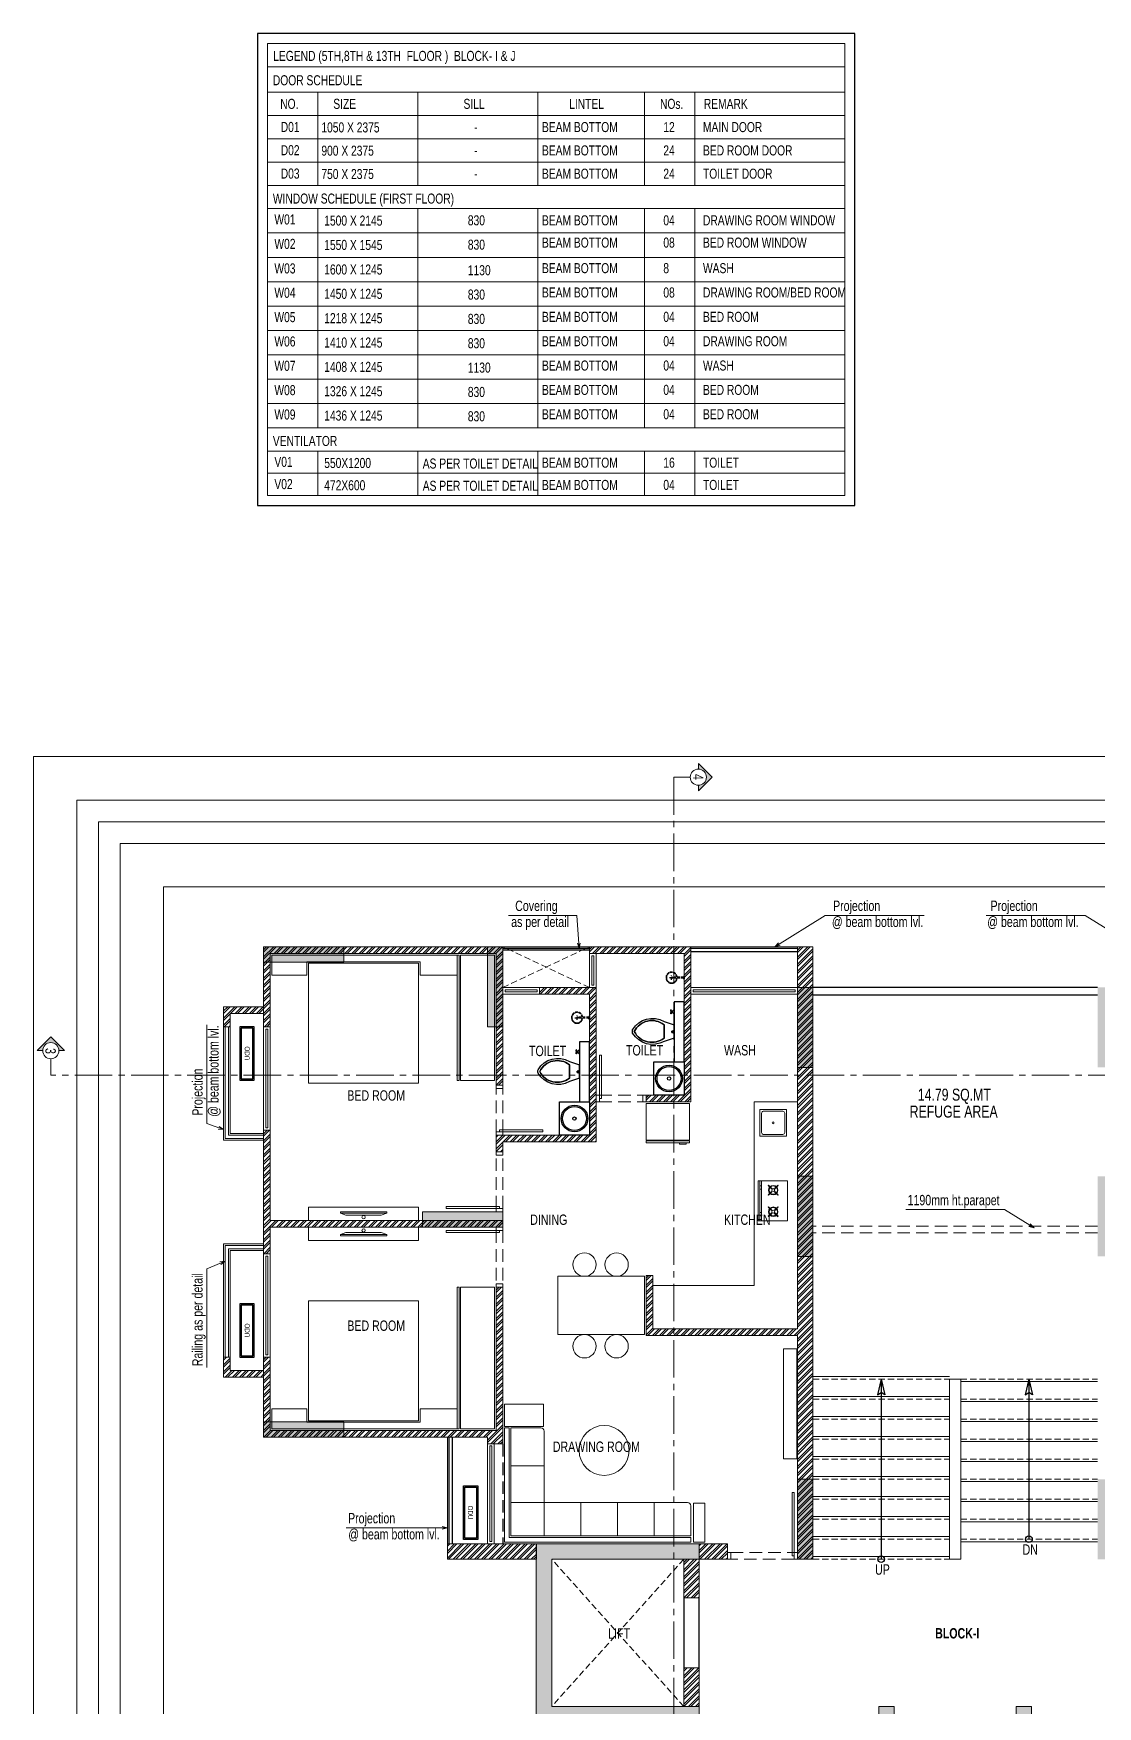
# Model space of a CAD drawing. Header units: inches. Extents: x 822859 to 1009930, y 496782 to 576896.
# Drawn here: x 896812 to 912759, y 551813 to 576896 of the extents above; entities that cross this region are included whole.
import ezdxf
from ezdxf.enums import TextEntityAlignment as Align

# ---------------------------------------------------------------- set-up
doc = ezdxf.new("R2010")
doc.units = ezdxf.units.IN
doc.header["$LTSCALE"] = 750
doc.header["$MEASUREMENT"] = 0
for name, pattern in [('CENTER', [2, 1.25, -0.25, 0.25, -0.25]), ('CENTER2', [1.125, 0.75, -0.125, 0.125, -0.125]), ('HIDDEN', [0.375, 0.25, -0.125]), ('HIDDEN2', [0.1875, 0.125, -0.0625])]:
    doc.linetypes.add(name, pattern=pattern)
for name, color, linetype, lineweight in [('a-Text1-Labels-MSA', 7, 'Continuous', 13), ('COLUMN', 5, 'Continuous', 13), ('DOOR-MSA', 8, 'Continuous', 13), ('DOTTED LINE-MSA', 8, 'HIDDEN2', 13), ('ELE-01-MSA', 8, 'Continuous', 18), ('ELE-03-MSA', 145, 'Continuous', 18), ('ELE-04-MSA', 139, 'Continuous', 15), ('FURNITURE-MSA', 251, 'Continuous', 5), ('SECTION LINE', 14, 'CENTER', 9), ('TEXT DETAIL-MSA', 8, 'Continuous', 13), ('TEXT ROOM NAME-MSA', 8, 'Continuous', 13), ('WALL HATCH-MSA', 251, 'Continuous', 9), ('WALL-MSA', 11, 'Continuous', 18), ('WINDOW-MSA', 8, 'Continuous', 13)]:
    doc.layers.add(name, color=color, linetype=linetype, lineweight=lineweight)
for name, color, linetype in [('ELE-02-MSA', 8, 'Continuous'), ('P.FIXTURE', 8, 'Continuous'), ('R.C.C HATCH-MSA', 250, 'Continuous')]:
    doc.layers.add(name, color=color, linetype=linetype)
doc.styles.add('125', font='swisscl.ttf', dxfattribs={"height": 125})
doc.styles.add('ARIAL', font='ARIALN.TTF', dxfattribs={"height": 360})
doc.styles.add('Arial Narrow', font='swisscl.ttf', dxfattribs={"height": 150})
doc.styles.add('arial unicode', font='swisscl.ttf', dxfattribs={"height": 165})
doc.styles.add('Arial-Reg', font='swisscl.ttf', dxfattribs={"height": 155})
doc.styles.add('ARL', font='swisscl.ttf')
doc.styles.add('MtXpl_Swis721_LtCn_B', font='swisscl.ttf')
doc.styles.add('MtXpl_Swis721_LtCn_B_1', font='')
doc.styles.get('MtXpl_Swis721_LtCn_B_1').set_extended_font_data('Swis721 LtCn BT', bold=True)
doc.dimstyles.new('100 K.T', dxfattribs={"dimtxt": 360, "dimasz": 80, "dimexe": 0.18, "dimexo": 0.0625, "dimgap": 1, "dimtad": 1, "dimdec": 0, "dimzin": 0, "dimdsep": 46, "dimtxsty": 'ARIAL', "dimblk": 'DOT', "dimcen": 0.09, "dimse1": 1, "dimse2": 1, "dimclrd": 50, "dimclrt": 256, "dimadec": 0, "dimazin": 0, "dimtfac": 1, "dimtdec": 0, "dimtofl": 0, "dimtmove": 1, "dimatfit": 0, "dimfxl": 1, "dimtolj": 1, "dimtzin": 0, "dimlwd": -1, "dimarcsym": 0})
pattern_1 = [(45, (73952.8, 0), (-53.0330086, 53.0330086), []), (45, (73988.155, 0), (-53.0330086, 53.0330086), [])]

# ---------------------------------------------------------------- blocks, each defined once
blk = doc.blocks.new('A$C16cd5f5f')
at = {"layer": 'WINDOW-MSA', "ltscale": 5000}
for points in [[(50, 50), (50, 850), (80, 850), (80, 50)], [(0, 0), (50, 0), (50, 100), (0, 100)], [(900, 0), (850, 0), (850, 100), (900, 100)]]:
    blk.add_lwpolyline(points, close=True, dxfattribs=at)
at = {"layer": 'WINDOW-MSA', "linetype": 'HIDDEN', "elevation": 0}
blk.add_lwpolyline([(50, 100), (850, 100)], dxfattribs=at)
at = {"layer": 'WINDOW-MSA', "linetype": 'HIDDEN'}
blk.add_lwpolyline([(50, 0), (850, 0)], dxfattribs=at)
blk = doc.blocks.new('A$Ca69f7aba')
at = {"layer": 'WINDOW-MSA', "ltscale": 5000}
for points in [[(-750, 0), (-700, 0), (-700, -100), (-750, -100)], [(0, 0), (-50, 0), (-50, -100), (0, -100)], [(-50, -50), (-50, -700), (-80, -700), (-80, -50)]]:
    blk.add_lwpolyline(points, close=True, dxfattribs=at)
at = {"layer": 'WINDOW-MSA', "linetype": 'HIDDEN'}
blk.add_lwpolyline([(-50, 0), (-700, 0)], dxfattribs=at)
at = {"layer": 'WINDOW-MSA', "linetype": 'HIDDEN', "elevation": 0}
blk.add_lwpolyline([(-50, -100), (-700, -100)], dxfattribs=at)
blk = doc.blocks.new('A$C0454f6c0')
at = {"layer": 'WINDOW-MSA', "ltscale": 5000}
for points in [[(0, 1050), (0, 1000), (-100, 1000), (-100, 1050)], [(0, 0), (0, 50), (-100, 50), (-100, 0)]]:
    blk.add_lwpolyline(points, close=True, dxfattribs=at)
at = {"layer": 'WINDOW-MSA', "linetype": 'HIDDEN'}
for points in [[(-100, 1000), (-100, 50)], [(0, 50), (0, 1000)]]:
    blk.add_lwpolyline(points, dxfattribs=at)
at = {"layer": 'WINDOW-MSA', "ltscale": 5000, "elevation": 0}
blk.add_lwpolyline([(-50, 50), (-1000, 50), (-1000, 80), (-50, 80)], close=True, dxfattribs=at)
blk = doc.blocks.new('A$Cbea8c011')
at = {"layer": 'ELE-02-MSA', "elevation": 0}
for points in [[(400, -108), (-400, -108), (-400, 108), (400, 108)], [(380, -88), (-380, -88), (-380, 88), (380, 88)]]:
    blk.add_lwpolyline(points, close=True, dxfattribs=at)
at = {"layer": 'TEXT DETAIL-MSA', "style": 'Arial Narrow'}
blk.add_text('ODU', height=75, dxfattribs=at).set_placement((-106, -42, 0))
blk = doc.blocks.new('SHOWE')
at = {"linetype": 'HIDDEN', "ltscale": 0.2}
for p, q in [((3964261, -1171718), (3964261, -1171675)), ((3964261, -1171675), (3964263, -1171675)), ((3964261, -1171718), (3964263, -1171718)), ((3964264, -1171676), (3964264, -1171716)), ((3964269, -1171681), (3964269, -1171696)), ((3964269, -1171689), (3964438, -1171689)), ((3964269, -1171712), (3964269, -1171696)), ((3964269, -1171704), (3964438, -1171704)), ((3964479, -1171696), (3964416, -1171696)), ((3964447, -1171665), (3964447, -1171728))]:
    blk.add_line(p, q, dxfattribs=at)
for radius in [12.5, 10.6]:
    blk.add_circle((3964447, -1171696), radius, dxfattribs=at)
for centre, radius, start, end in [((3964447, -1171696), 84.1, 185.2383, 174.7617), ((3964447, -1171696), 81.4, 185.4105, 174.5895), ((3964447, -1171696), 78, 185.6496, 174.3504), ((3964262, -1171676), 1.76, 358.0282, 62.0821), ((3964262, -1171716), 1.76, 297.9179, 1.9718), ((3964260, -1171685), 10.1, 28.3436, 64.2104), ((3964260, -1171707), 10.1, 295.7896, 331.6564)]:
    blk.add_arc(centre, radius, start, end, dxfattribs=at)
blk = doc.blocks.new('t4tgg34')
for points in [[(375405, -62759), (375391, -62745), (375391, -62738), (375371, -62738), (375371, -62720), (375391, -62720), (375391, -62713), (375405, -62699), (375405, -62635), (375255, -62585, 0.412342), (374785, -62709, 0.132891), (374785, -62761, 0.412336), (375255, -62885), (375405, -62835)], [(375255, -62835, -0.475238), (374809, -62735, -0.475243), (375255, -62635)]]:
    blk.add_lwpolyline(points, format="xyb", close=True)
blk.add_lwpolyline([(375255, -62835), (375255, -62635, 0.475243), (374809, -62735, 0.475238), (375255, -62835, 0.489246)], format="xyb")
blk.add_lwpolyline([(375405, -62635), (375405, -62699), (375391, -62713), (375391, -62720), (375371, -62720), (375371, -62738), (375391, -62738), (375391, -62745), (375405, -62759), (375405, -62699), (375405, -62835)])
blk = doc.blocks.new('9')
at = {"linetype": 'Continuous'}
for p, q in [((709870, -390415), (709870, -390434)), ((709876, -390434), (709870, -390434)), ((709876, -390415), (709876, -390434))]:
    blk.add_line(p, q, dxfattribs=at)
for points in [[(709876, -390396), (709876, -390377), (709870, -390377), (709870, -390396)], [(709895, -390396), (709920, -390370), (709920, -390440), (709895, -390415)]]:
    blk.add_lwpolyline(points, dxfattribs=at)
blk.add_lwpolyline([(709895, -390415), (709870, -390415), (709870, -390396), (709895, -390396)], close=True, dxfattribs=at)
blk = doc.blocks.new('BLOCK-G & H TYPICAL COLOUMN')
at = {"layer": 'R.C.C HATCH-MSA'}
h = blk.add_hatch(color=256, dxfattribs=at)
h.dxf.hatch_style = 1
h.paths.add_polyline_path([(172697.62, -104207.75), (172688.57, -104207.75), (172688.57, -104255), (172697.62, -104255)])
h.paths.add_polyline_path([(172327.12, -104207.75), (172336.18, -104207.75), (172336.18, -104255), (172327.12, -104255)])
h.paths.add_polyline_path([(172819.88, -104207.75), (172819.88, -104216.81), (172867.12, -104216.81), (172867.12, -104207.75)])
h.paths.add_polyline_path([(172204.87, -104207.75), (172204.87, -104216.81), (172157.62, -104216.81), (172157.62, -104207.75)])
h.paths.add_polyline_path([(172561.18, -104240.06), (172552.12, -104240.06), (172552.12, -104287.31), (172561.18, -104287.31)])
h.paths.add_polyline_path([(172463.57, -104240.06), (172472.62, -104240.06), (172472.62, -104287.31), (172463.57, -104287.31)])
h.paths.add_polyline_path([(172177.87, -104422.2), (172177.87, -104431.25), (172130.62, -104431.25), (172130.62, -104422.2)])
h.paths.add_polyline_path([(172894.12, -104422.2), (172894.12, -104431.25), (172846.88, -104431.25), (172846.88, -104422.2)])
h.paths.add_polyline_path([(172336.12, -104486.75), (172336.12, -104495.81), (172288.87, -104495.81), (172288.87, -104486.75)])
h.paths.add_polyline_path([(172202.62, -104543.75), (172202.62, -104552.81), (172155.37, -104552.81), (172155.37, -104543.75)])
h.paths.add_polyline_path([(172822.13, -104543.75), (172822.13, -104552.81), (172869.37, -104552.81), (172869.37, -104543.75)])
h.paths.add_polyline_path([(172516.9, -104495.81), (172507.85, -104495.81), (172507.85, -104448.56), (172516.9, -104448.56)])
h.paths.add_polyline_path([(172697.62, -104104.25), (172688.57, -104104.25), (172688.57, -104057.01), (172697.62, -104057.01)])
h.paths.add_polyline_path([(172327.12, -104104.25), (172336.18, -104104.25), (172336.18, -104057.01), (172327.12, -104057.01)])
h.paths.add_polyline_path([(172819.88, -104104.25), (172819.88, -104095.2), (172867.12, -104095.2), (172867.12, -104104.25)])
h.paths.add_polyline_path([(172204.87, -104104.25), (172204.87, -104095.2), (172157.62, -104095.2), (172157.62, -104104.25)])
h.paths.add_polyline_path([(172561.18, -104071.94), (172552.12, -104071.94), (172552.12, -104024.7), (172561.18, -104024.7)])
h.paths.add_polyline_path([(172463.57, -104071.94), (172472.62, -104071.94), (172472.62, -104024.7), (172463.57, -104024.7)])
h.paths.add_polyline_path([(172177.87, -103889.81), (172177.87, -103880.75), (172130.62, -103880.75), (172130.62, -103889.81)])
h.paths.add_polyline_path([(172894.12, -103889.81), (172894.12, -103880.75), (172846.88, -103880.75), (172846.88, -103889.81)])
h.paths.add_polyline_path([(172336.12, -103825.25), (172336.12, -103816.2), (172288.87, -103816.2), (172288.87, -103825.25)])
h.paths.add_polyline_path([(172202.62, -103768.25), (172202.62, -103759.2), (172155.37, -103759.2), (172155.37, -103768.25)])
h.paths.add_polyline_path([(172822.13, -103768.25), (172822.13, -103759.2), (172869.37, -103759.2), (172869.37, -103768.25)])
h.paths.add_polyline_path([(172516.9, -103816.2), (172507.85, -103816.2), (172507.85, -103863.44), (172516.9, -103863.44)])
h.paths.add_polyline_path([(172548.37, -103699.31), (172548.37, -103690.25), (172595.62, -103690.25), (172595.62, -103699.31)])
h.paths.add_polyline_path([(172476.37, -103699.31), (172476.37, -103690.25), (172429.13, -103690.25), (172429.13, -103699.31)])
h.paths.add_polyline_path([(172726.82, -103612.31), (172726.82, -103603.25), (172774.06, -103603.25), (172774.06, -103612.31)])
h.paths.add_polyline_path([(172297.93, -103612.31), (172297.93, -103603.25), (172250.69, -103603.25), (172250.69, -103612.31)])
h.paths.add_polyline_path([(172920.37, -103523.81), (172920.37, -103514.75), (172857.56, -103514.75), (172857.56, -103523.81)])
h.paths.add_polyline_path([(172104.37, -103523.81), (172104.37, -103514.75), (172167.19, -103514.75), (172167.19, -103523.81)])
h.paths.add_polyline_path([(172476.37, -103492.94), (172467.32, -103492.94), (172467.32, -103445.7), (172476.37, -103445.7)])
h.paths.add_polyline_path([(172548.37, -103492.94), (172557.43, -103492.94), (172557.43, -103445.7), (172548.37, -103445.7)])
h.paths.add_polyline_path([(172663.43, -103454.75), (172759.5, -103454.75), (172759.5, -103349.7), (172663.43, -103349.7), (172663.43, -103358.75), (172750.44, -103358.75), (172750.44, -103445.7), (172663.43, -103445.7)])
h.paths.add_polyline_path([(172361.32, -103454.75), (172265.25, -103454.75), (172265.25, -103349.7), (172361.32, -103349.7), (172361.32, -103358.75), (172274.31, -103358.75), (172274.31, -103445.7), (172361.32, -103445.7)])
h.paths.add_polyline_path([(172428.37, -103358.75), (172419.32, -103358.75), (172419.32, -103311.51), (172428.37, -103311.51)])
h.paths.add_polyline_path([(172428.37, -103132.74), (172419.32, -103132.74), (172419.32, -103179.99), (172428.37, -103179.99)])
h.paths.add_polyline_path([(172151.62, -103286.75), (172151.62, -103277.7), (172104.37, -103277.7), (172104.37, -103286.75)])
h.paths.add_polyline_path([(172245.43, -103162.74), (172245.43, -103153.68), (172198.19, -103153.68), (172198.19, -103162.74)])
h.paths.add_polyline_path([(172428.37, -103021.25), (172419.32, -103021.25), (172419.32, -103068.5), (172428.37, -103068.5)])
h.paths.add_polyline_path([(172245.43, -102997.25), (172236.37, -102997.25), (172236.37, -103044.5), (172245.43, -103044.5)])
h.paths.add_polyline_path([(172104.37, -102997.25), (172104.37, -103006.31), (172151.62, -103006.31), (172151.62, -102997.25)])
h.paths.add_polyline_path([(172596.37, -103358.75), (172605.43, -103358.75), (172605.43, -103311.51), (172596.37, -103311.51)])
h.paths.add_polyline_path([(172596.37, -103132.74), (172605.43, -103132.74), (172605.43, -103179.99), (172596.37, -103179.99)])
h.paths.add_polyline_path([(172873.13, -103286.75), (172873.13, -103277.7), (172920.37, -103277.7), (172920.37, -103286.75)])
h.paths.add_polyline_path([(172779.32, -103162.74), (172779.32, -103153.68), (172826.56, -103153.68), (172826.56, -103162.74)])
h.paths.add_polyline_path([(172596.37, -103021.25), (172605.43, -103021.25), (172605.43, -103068.5), (172596.37, -103068.5)])
h.paths.add_polyline_path([(172779.32, -102997.25), (172788.37, -102997.25), (172788.37, -103044.5), (172779.32, -103044.5)])
h.paths.add_polyline_path([(172920.37, -102997.25), (172920.37, -103006.31), (172873.13, -103006.31), (172873.13, -102997.25)])
h.paths.add_polyline_path([(172548.37, -104612.7), (172548.37, -104621.75), (172595.62, -104621.75), (172595.62, -104612.7)])
h.paths.add_polyline_path([(172476.37, -104612.7), (172476.37, -104621.75), (172429.13, -104621.75), (172429.13, -104612.7)])
h.paths.add_polyline_path([(172297.93, -104699.7), (172297.93, -104708.75), (172250.69, -104708.75), (172250.69, -104699.7)])
h.paths.add_polyline_path([(172104.37, -104788.2), (172104.37, -104797.25), (172167.19, -104797.25), (172167.19, -104788.2)])
h.paths.add_polyline_path([(172726.82, -104699.7), (172726.82, -104708.75), (172774.06, -104708.75), (172774.06, -104699.7)])
h.paths.add_polyline_path([(172920.37, -104788.2), (172920.37, -104797.25), (172857.56, -104797.25), (172857.56, -104788.2)])
h.paths.add_polyline_path([(172476.37, -104819.06), (172467.32, -104819.06), (172467.32, -104866.31), (172476.37, -104866.31)])
h.paths.add_polyline_path([(172548.37, -104819.06), (172557.43, -104819.06), (172557.43, -104866.31), (172548.37, -104866.31)])
h.paths.add_polyline_path([(172663.43, -104857.25), (172759.5, -104857.25), (172759.5, -104962.31), (172663.43, -104962.31), (172663.43, -104953.25), (172750.44, -104953.25), (172750.44, -104866.31), (172663.43, -104866.31)])
h.paths.add_polyline_path([(172361.32, -104857.25), (172265.25, -104857.25), (172265.25, -104962.31), (172361.32, -104962.31), (172361.32, -104953.25), (172274.31, -104953.25), (172274.31, -104866.31), (172361.32, -104866.31)])
h.paths.add_polyline_path([(172428.37, -104953.25), (172419.32, -104953.25), (172419.32, -105000.5), (172428.37, -105000.5)])
h.paths.add_polyline_path([(172428.37, -105178.31), (172419.32, -105178.31), (172419.32, -105131.06), (172428.37, -105131.06)])
h.paths.add_polyline_path([(172151.62, -105025.25), (172151.62, -105034.31), (172104.37, -105034.31), (172104.37, -105025.25)])
h.paths.add_polyline_path([(172245.43, -105072.5), (172236.37, -105072.5), (172236.37, -105025.25), (172245.43, -105025.25)])
h.paths.add_polyline_path([(172428.37, -105290.75), (172419.32, -105290.75), (172419.32, -105243.51), (172428.37, -105243.51)])
h.paths.add_polyline_path([(172245.43, -105314.75), (172236.37, -105314.75), (172236.37, -105267.51), (172245.43, -105267.51)])
h.paths.add_polyline_path([(172104.37, -105277.35), (172113.43, -105277.35), (172113.43, -105314.75), (172104.37, -105314.75)])
h.paths.add_polyline_path([(172596.37, -104953.25), (172605.43, -104953.25), (172605.43, -105000.5), (172596.37, -105000.5)])
h.paths.add_polyline_path([(172596.37, -105178.31), (172605.43, -105178.31), (172605.43, -105131.06), (172596.37, -105131.06)])
h.paths.add_polyline_path([(172873.13, -105025.25), (172873.13, -105034.31), (172920.37, -105034.31), (172920.37, -105025.25)])
h.paths.add_polyline_path([(172788.37, -105025.25), (172779.32, -105025.25), (172779.32, -105072.5), (172788.37, -105072.5)])
h.paths.add_polyline_path([(172596.37, -105290.75), (172605.43, -105290.75), (172605.43, -105243.51), (172596.37, -105243.51)])
h.paths.add_polyline_path([(172779.32, -105314.75), (172788.37, -105314.75), (172788.37, -105267.51), (172779.32, -105267.51)])
h.paths.add_polyline_path([(172911.32, -105314.75), (172920.37, -105314.75), (172920.37, -105277.35), (172911.32, -105277.35)])
h.paths.add_polyline_path([(172688.63, -104486.75), (172688.63, -104495.81), (172735.87, -104495.81), (172735.87, -104486.75)])
h.paths.add_polyline_path([(172688.63, -103825.25), (172688.63, -103816.2), (172735.87, -103816.2), (172735.87, -103825.25)])
at = {"layer": 'COLUMN'}
for points in [[(172104.37, -102997.25), (172104.37, -103006.31), (172151.62, -103006.31), (172151.62, -102997.25)], [(172245.43, -102997.25), (172236.37, -102997.25), (172236.37, -103044.5), (172245.43, -103044.5)], [(172428.37, -103021.25), (172419.32, -103021.25), (172419.32, -103068.5), (172428.37, -103068.5)], [(172428.37, -103132.74), (172419.32, -103132.74), (172419.32, -103179.99), (172428.37, -103179.99)], [(172245.43, -103162.74), (172245.43, -103153.68), (172198.19, -103153.68), (172198.19, -103162.74)], [(172151.62, -103286.75), (172151.62, -103277.7), (172104.37, -103277.7), (172104.37, -103286.75)], [(172428.37, -103358.75), (172419.32, -103358.75), (172419.32, -103311.51), (172428.37, -103311.51)], [(172361.32, -103454.75), (172265.25, -103454.75), (172265.25, -103349.7), (172361.32, -103349.7), (172361.32, -103358.75), (172274.31, -103358.75), (172274.31, -103445.7), (172361.32, -103445.7)], [(172476.37, -103492.94), (172467.32, -103492.94), (172467.32, -103445.7), (172476.37, -103445.7)], [(172548.37, -103492.94), (172557.43, -103492.94), (172557.43, -103445.7), (172548.37, -103445.7)]]:
    blk.add_lwpolyline(points, close=True, dxfattribs=at)
blk = doc.blocks.new('_Dot')
at = {"linetype": 'ByBlock', "lineweight": -2}
blk.add_line((-0.5, 0), (-1, 0), dxfattribs=at)
at = {"linetype": 'ByBlock', "const_width": 0.5}
blk.add_lwpolyline([(-0.25, 0, 1), (0.25, 0, 1)], format="xyb", close=True, dxfattribs=at)
blk = doc.blocks.new('G$C7997B730')
at = {"layer": 'FURNITURE-MSA'}
for p, q in [((36, 1325, 0), (0, 1325, 0)), ((0, 1325, 0), (0, 0, 0)), ((36, 1325, 0), (0, 1325, 0)), ((93, 1169, 0), (36, 1325, 0)), ((36, 0, 0), (36, 1325, 0)), ((93, 1169, 0), (36, 1325, 0)), ((93, 156, 0), (93, 1169, 0)), ((36, 0, 0), (0, 0, 0)), ((93, 156, 0), (36, 0, 0))]:
    blk.add_line(p, q, dxfattribs=at)
blk = doc.blocks.new('G$CA9DB4A96')
at = {"layer": 'FURNITURE-MSA'}
for points in [[(550, 0), (550, 650), (0, 650), (0, 0)], [(560, 0), (590, 0), (590, 650), (560, 650)], [(590, 500), (610, 500), (610, 600), (590, 600)]]:
    blk.add_lwpolyline(points, close=True, dxfattribs=at)
blk = doc.blocks.new('STUV')
at = {"layer": 'FURNITURE-MSA'}
for p, q in [((169, 0, 0), (169, -600, 0)), ((-81, -70), (-75, -63)), ((-31, -120), (-81, -70)), ((-81, -207), (-31, -157)), ((-75, -213), (-81, -207)), ((-75, -63), (-25, -113)), ((-25, -163), (-75, -213)), ((-25, -113), (-31, -120)), ((-31, -157), (-25, -163)), ((12, -113), (62, -63)), ((18, -120), (12, -113)), ((12, -163), (18, -157)), ((62, -213), (12, -163)), ((68, -70), (18, -120)), ((18, -157), (68, -207)), ((62, -63), (68, -70)), ((68, -207), (62, -213)), ((169, -76, 0), (194, -76, 0)), ((194, -126, 0), (169, -126, 0)), ((-81, -393), (-75, -387)), ((-31, -443), (-81, -393)), ((-81, -530), (-31, -480)), ((-75, -387), (-25, -437)), ((-25, -487), (-75, -537)), ((-25, -437), (-31, -443)), ((-31, -480), (-25, -487)), ((12, -437), (62, -387)), ((18, -443), (12, -437)), ((12, -487), (18, -480)), ((62, -537), (12, -487)), ((68, -393), (18, -443)), ((18, -480), (68, -530)), ((62, -387), (68, -393)), ((194, -474, 0), (169, -474, 0)), ((-75, -537), (-81, -530)), ((68, -530), (62, -537)), ((194, -524, 0), (169, -524, 0))]:
    blk.add_line(p, q, dxfattribs=at)
for points in [[(-219, -600), (219, -600), (219, 0), (-219, 0)], [(219, -600), (194, -600), (194, 0), (219, 0)]]:
    blk.add_lwpolyline(points, close=True, dxfattribs=at)
for centre, radius in [((-7, -138), 70.6), ((-7, -138), 61.8), ((-7, -138), 22.1), ((-7, -462), 70.6), ((-7, -462), 61.8), ((-7, -462), 22.1)]:
    blk.add_circle(centre, radius, dxfattribs=at)
blk = doc.blocks.new('G$C1887B0AA')
at = {"layer": 'FURNITURE-MSA'}
blk.add_lwpolyline([(0, 0), (300, 0), (300, 300), (0, 300)], close=True, dxfattribs=at)
blk.add_lwpolyline([(40, 20), (260, 20, 0.414214), (280, 40), (280, 260, 0.414214), (260, 280), (40, 280, 0.414214), (20, 260), (20, 40, 0.414214)], format="xyb", close=True, dxfattribs=at)
blk.add_circle((150, 150), 10, dxfattribs=at)
blk = doc.blocks.new('A$Caebde61c')
at = {"layer": 'FURNITURE-MSA'}
for p, q in [((7350, -2325), (7350, -5077)), ((7350, -5077), (5833, -5077)), ((4203, -7781, 0), (3703, -7781, 0)), ((4203, -8332, 0), (3703, -8332, 0)), ((4203, -8332, 0), (4203, -8832, 0)), ((4753, -8832), (4753, -8332)), ((5303, -8832), (5303, -8332)), ((5853, -8832), (5853, -8332))]:
    blk.add_line(p, q, dxfattribs=at)
for points in [[(648, -225), (2348, -225), (2348, -425), (2898, -425), (2898, -125), (125, -125), (125, -425), (648, -425)], [(2323, -245), (2323, -2045), (673, -2045), (673, -245)], [(2928, -2005), (2928, -125), (2898, -125), (2898, -2005)], [(3458, -2005), (3458, -125), (2948, -125), (2948, -2005)], [(673, -3903), (673, -4103), (2323, -4103), (2323, -3903)], [(673, -4403), (673, -4203), (2323, -4203), (2323, -4403)], [(4408, -5815), (5708, -5815), (5708, -4940), (4408, -4940)], [(2928, -5103), (2928, -7228), (2898, -7228), (2898, -5103)], [(3458, -5103), (3458, -7228), (2948, -7228), (2948, -5103)], [(2323, -7108), (2323, -5308), (673, -5308), (673, -7108)], [(7790, -6027), (7990, -6027), (7990, -7677), (7790, -7677)], [(648, -7128), (2348, -7128), (2348, -6928), (2898, -6928), (2898, -7228), (125, -7228), (125, -6928), (648, -6928)], [(4193, -7193), (4193, -6857), (3608, -6857), (3608, -7193)], [(3608, -7213), (3678, -7213), (3678, -8857), (6403, -8857), (6403, -8927), (3608, -8927)], [(6443, -8342), (6613, -8342), (6613, -8927), (6443, -8927)]]:
    blk.add_lwpolyline(points, close=True, dxfattribs=at)
blk.add_lwpolyline([(7350, -2325), (8000, -2325)], dxfattribs=at)
blk.add_lwpolyline([(3703, -8832), (6403, -8832), (6403, -8382, 0.414214), (6353, -8332), (4203, -8332), (4203, -7263, 0.414214), (4153, -7213), (3703, -7213), (3703, -8832)], format="xyb", dxfattribs=at)
for centre, radius in [((1498, -4054, 0), 25), ((1498, -4252, 0), 25), ((4808, -4765), 175), ((5290, -4765), 175), ((4808, -5990), 175), ((5290, -5990), 175), ((5102, -7551, 0), 375)]:
    blk.add_circle(centre, radius, dxfattribs=at)
for name, p, rotation in [('G$CA9DB4A96', (5733, -2350), 270.0000000000001), ('STUV', (7630, -4110), 180)]:
    blk.add_blockref(name, p, dxfattribs=dict(at, rotation=rotation))
for name, p, xscale, yscale, zscale, rotation in [('G$C1887B0AA', (7835, -2840), 1.333333333333334, 1.333333333333334, 1.333333333333334, 90.00000000000001), ('G$C7997B730', (1150, -3974, 0), 0.5248800000000007, 0.5248800000000007, 0.5248800000000007, 270.0000000000001), ('G$C7997B730', (1150, -4333, 0), -0.5248800000000007, 0.5248800000000007, 0.5248800000000006, 270.0000000000001)]:
    blk.add_blockref(name, p, dxfattribs=dict(at, xscale=xscale, yscale=yscale, zscale=zscale, rotation=rotation))
blk = doc.blocks.new('section sym.')
h = blk.add_hatch(color=256)
h.dxf.hatch_style = 1
h.paths.add_polyline_path([(-240, 90), (-240, 153), (-393, 0), (-240, -153), (-240, -90, -0.414214), (-330, 0, -0.414214)])
at = {"layer": 'SECTION LINE', "linetype": 'Continuous'}
blk.add_line((-150, 0), (0, 0), dxfattribs=at)
blk.add_lwpolyline([(-240, -90), (-240, -153), (-393, 0), (-240, 153), (-240, 90)], dxfattribs=at)
blk.add_circle((-240, 0), 90, dxfattribs=at)
blk = doc.blocks.new('A$C37e82350')
at = {"layer": 'SECTION LINE', "linetype": 'CENTER2'}
for points in [[(1868, 15657), (1925, 15657), (1925, -11420), (1881, -11420)], [(-2542, -2027), (-2542, -2083), (61391, -2083), (61391, -2039)]]:
    blk.add_lwpolyline(points, dxfattribs=at)
at = {"layer": 'SECTION LINE', "xscale": -1.347826086956523, "yscale": 1.347826086956523, "zscale": 1.347826086956522, "rotation": 90}
blk.add_blockref('section sym.', (-2542, -2039), dxfattribs=at)
at = {"layer": 'SECTION LINE', "xscale": 1.347826086956522, "yscale": 1.347826086956522, "zscale": 1.347826086956522}
blk.add_blockref('section sym.', (1881, -11420), dxfattribs=at)
at = {"layer": 'SECTION LINE', "style": '125'}
for s, p in [('4', (-2547, -1719)), ('3', (1562, -11423))]:
    blk.add_text(s, height=155, dxfattribs=at).set_placement(p, align=Align.MIDDLE)

msp = doc.modelspace()

# ---------------------------------------------------------------- hatches: boundary and pattern name
at = {"layer": 'WALL HATCH-MSA'}
h = msp.add_hatch(dxfattribs=at)
h.set_pattern_fill('ANSI32', color=256, scale=200)
h.set_pattern_definition(pattern_1)
h.paths.add_polyline_path([(903845, 563204), (900262, 563204), (900262, 562004), (900362, 562004), (900362, 563104), (903745, 563104), (903745, 561129), (903845, 561129)])
h = msp.add_hatch(dxfattribs=at)
h.set_pattern_fill('ANSI32', color=256, scale=200)
h.set_pattern_definition(pattern_1)
h.paths.add_polyline_path([(905145, 563204), (905145, 563104), (906562, 563104), (906562, 560979), (905995, 560979), (905995, 560879), (906662, 560879), (906662, 563204)])
h = msp.add_hatch(dxfattribs=at)
h.set_pattern_fill('ANSI32', color=256, scale=200)
h.set_pattern_definition([(45, (907094.94, 554139.53), (-53.033, 53.033), []), (45, (907130.3, 554139.53), (-53.033, 53.033), [])])
h.paths.add_polyline_path([(906789, 554252), (906789, 554022), (907212, 554022), (907212, 554252)])
h.paths.add_polyline_path([(908262, 554022), (908492, 554022), (908492, 563204), (908262, 563204), (908262, 557477), (906095, 557477), (906095, 558277), (905995, 558277), (905995, 557377), (908262, 557377)])
h = msp.add_hatch(dxfattribs=at)
h.set_pattern_fill('ANSI32', color=256, scale=200)
h.set_pattern_definition(pattern_1)
h.paths.add_polyline_path([(905145, 562494), (905145, 560379), (903745, 560379), (903745, 560131), (903845, 560131), (903845, 560279), (905245, 560279), (905245, 562594), (904395, 562594), (904395, 562494)])
h = msp.add_hatch(dxfattribs=at)
h.set_pattern_fill('ANSI32', color=256, scale=200)
h.set_pattern_definition(pattern_1)
h.paths.add_polyline_path([(899662, 562304), (899662, 562004), (899762, 562004), (899762, 562204), (900262, 562204), (900262, 562304)])
h = msp.add_hatch(dxfattribs=at)
h.set_pattern_fill('ANSI32', color=256, scale=200)
h.set_pattern_definition(pattern_1)
h.paths.add_polyline_path([(903845, 559101), (900362, 559101), (900362, 560454), (900262, 560454), (900262, 558601), (900362, 558601), (900362, 559001), (903845, 559001)])
h = msp.add_hatch(dxfattribs=at)
h.set_pattern_fill('ANSI32', color=256, scale=200)
h.set_pattern_definition([(45, (903756.03, 554143.34), (-53.033, 53.033), []), (45, (903791.38, 554143.34), (-53.033, 53.033), [])])
h.paths.add_polyline_path([(903015, 554252), (903015, 554022), (904349, 554022), (904349, 554252)])
h.paths.add_polyline_path([(903615, 555752), (903845, 555752), (903845, 558101), (903745, 558101), (903745, 555951), (900362, 555951), (900362, 557051), (900262, 557051), (900262, 555851), (903615, 555851)])
h = msp.add_hatch(dxfattribs=at)
h.set_pattern_fill('ANSI32', color=256, scale=200)
h.set_pattern_definition(pattern_1)
h.paths.add_polyline_path([(900262, 556751), (900262, 556851), (899762, 556851), (899762, 557051), (899662, 557051), (899662, 556751)])
h = msp.add_hatch(dxfattribs=at)
h.set_pattern_fill('ANSI32', color=256, scale=200)
h.set_pattern_definition(pattern_1)
h.paths.add_polyline_path([(906789, 554022), (906559, 554022), (906559, 553443), (906789, 553443)])
h = msp.add_hatch(dxfattribs=at)
h.set_pattern_fill('ANSI32', color=256, scale=200)
h.set_pattern_definition(pattern_1)
h.paths.add_polyline_path([(906789, 552393), (906559, 552393), (906559, 551813), (906789, 551813)])

# ---------------------------------------------------------------- linework, layer by layer
for p, q in [((909517, 556722), (909462, 556486)), ((909517, 556722), (909517, 554022)), ((909517, 556722), (909572, 556486)), ((911731, 556722), (911677, 556486)), ((911731, 556722), (911731, 554322)), ((911731, 556722), (911786, 556486)), ((909462, 556486), (909517, 556521)), ((909572, 556486), (909517, 556521)), ((911677, 556486), (911731, 556521)), ((911786, 556486), (911731, 556521))]:
    msp.add_line(p, q)
for points in [[(912759, 562594), (908492, 562594)], [(912759, 562479), (908492, 562479)]]:
    msp.add_lwpolyline(points)
for centre in [(911731, 554322), (909517, 554022)]:
    msp.add_circle(centre, 50)
at = {"layer": 'a-Text1-Labels-MSA'}
for p, q in [((900322, 576394), (908972, 576394)), ((900322, 576016), (908972, 576016)), ((901072, 576016), (901072, 574619)), ((902572, 576016), (902572, 574619)), ((904372, 576016), (904372, 574619)), ((905972, 576016), (905972, 574619)), ((906722, 576016), (906722, 574619)), ((900322, 575667), (908972, 575667)), ((900322, 575318), (908972, 575318)), ((900322, 574968), (908972, 574968)), ((900322, 574619), (908972, 574619)), ((900322, 574619), (908972, 574619)), ((900322, 574270), (908972, 574270)), ((901072, 574270), (901072, 570985)), ((902572, 574270), (902572, 570985)), ((904372, 574270), (904372, 570985)), ((905972, 574270), (905972, 570985)), ((906722, 574270), (906722, 570985)), ((900322, 573905), (908972, 573905)), ((900322, 573540), (908972, 573540)), ((900322, 573175), (908972, 573175)), ((900322, 572810), (908972, 572810)), ((900322, 572445), (908972, 572445)), ((900322, 572080), (908972, 572080)), ((900322, 571715), (908972, 571715)), ((900322, 571350), (908972, 571350)), ((900322, 570985), (908972, 570985)), ((900322, 570636), (908972, 570636)), ((901072, 570636), (901072, 569968)), ((902572, 570636), (902572, 569968)), ((904372, 570636), (904372, 569968)), ((905972, 570636), (905972, 569968)), ((906722, 570636), (906722, 569968)), ((900322, 570302), (908972, 570302))]:
    msp.add_line(p, q, dxfattribs=at)
msp.add_lwpolyline([(908972, 569968), (908972, 576746), (900322, 576746), (900322, 569968), (908972, 569968)], dxfattribs=at)
at = {"layer": 'Defpoints', "color": 1}
msp.add_lwpolyline([(900172, 569818), (909122, 569818), (909122, 576896), (900172, 576896)], close=True, dxfattribs=at)
at = {"layer": 'Defpoints', "color": 1, "lineweight": 0}
for points in [[(924439, 566054), (896812, 566054), (896812, 501489), (924439, 501489)], [(923789, 565404), (897462, 565404), (897462, 502139), (923789, 502139)], [(923464, 565079), (897787, 565079), (897787, 502464), (923464, 502464)], [(923139, 564754), (898112, 564754), (898112, 502789), (923139, 502789)], [(922489, 564104), (898762, 564104), (898762, 503439), (922489, 503439)]]:
    msp.add_lwpolyline(points, close=True, dxfattribs=at)
at = {"layer": 'DOTTED LINE-MSA'}
for p, q in [((905145, 562594), (903845, 563204)), ((903845, 562594), (905145, 563204)), ((908492, 556722), (910542, 556722)), ((910709, 556722), (912759, 556722)), ((908492, 556422), (910542, 556422)), ((910709, 556422), (912759, 556422)), ((908492, 556122), (910542, 556122)), ((910709, 556122), (912759, 556122)), ((908492, 555822), (910542, 555822)), ((910709, 555822), (912759, 555822)), ((908492, 555522), (910542, 555522)), ((910709, 555522), (912759, 555522)), ((908492, 555222), (910542, 555222)), ((910709, 555222), (912759, 555222)), ((908492, 554922), (910542, 554922)), ((910709, 554922), (912759, 554922)), ((908492, 554622), (910542, 554622)), ((910709, 554622), (912759, 554622)), ((908492, 554322), (910542, 554322)), ((910709, 554322), (912759, 554322)), ((906559, 554022), (904579, 551813)), ((906559, 551813), (904579, 554022)), ((908492, 554022), (910542, 554022))]:
    msp.add_line(p, q, dxfattribs=at)
at = {"layer": 'ELE-01-MSA', "lineweight": 0}
for p, q in [((899687, 562004), (899687, 560329)), ((899737, 562004), (899737, 560379)), ((899737, 560379), (900262, 560379)), ((899687, 560329), (900262, 560329)), ((899687, 557051), (899687, 558726)), ((899687, 558726), (900262, 558726)), ((899737, 557051), (899737, 558676)), ((899737, 558676), (900262, 558676))]:
    msp.add_line(p, q, dxfattribs=at)
at = {"layer": 'ELE-01-MSA'}
for p, q in [((908492, 556762), (910542, 556762)), ((910709, 556685), (912759, 556685)), ((908492, 556462), (910542, 556462)), ((910709, 556385), (912759, 556385)), ((908492, 556162), (910542, 556162)), ((908492, 555862), (910542, 555862)), ((910709, 556085), (912759, 556085)), ((910709, 555785), (912759, 555785)), ((908492, 555562), (910542, 555562)), ((910709, 555485), (912759, 555485)), ((908492, 555262), (910542, 555262)), ((910709, 555185), (912759, 555185)), ((908492, 554962), (910542, 554962)), ((910709, 554885), (912759, 554885)), ((908492, 554662), (910542, 554662)), ((910709, 554585), (912759, 554585)), ((908492, 554362), (910542, 554362)), ((910709, 554285), (912759, 554285)), ((908492, 554062), (910542, 554062))]:
    msp.add_line(p, q, dxfattribs=at)
msp.add_lwpolyline([(910542, 554022), (910709, 554022), (910709, 556722), (910542, 556722)], close=True, dxfattribs=at)
at = {"layer": 'ELE-02-MSA'}
for p, q in [((905145, 563179), (903845, 563179)), ((905145, 563154), (903845, 563154)), ((908262, 563179), (906662, 563179)), ((908262, 563129), (906662, 563129)), ((903040, 554252), (903040, 555851)), ((903090, 554252), (903090, 555851)), ((906559, 553443), (906559, 552393)), ((906789, 552393), (906789, 553443))]:
    msp.add_line(p, q, dxfattribs=at)
at = {"layer": 'ELE-02-MSA', "linetype": 'HIDDEN'}
msp.add_line((903845, 555752), (903845, 554252), dxfattribs=at)
at = {"layer": 'ELE-03-MSA', "lineweight": 0}
for p, q in [((899662, 562004), (899662, 560304)), ((899762, 562004), (899762, 560404)), ((899762, 560404), (900262, 560404)), ((899662, 560304), (900262, 560304)), ((899662, 557051), (899662, 558751)), ((899662, 558751), (900262, 558751)), ((899762, 557051), (899762, 558651)), ((899762, 558651), (900262, 558651))]:
    msp.add_line(p, q, dxfattribs=at)
at = {"layer": 'ELE-03-MSA', "linetype": 'HIDDEN'}
for p, q in [((912759, 559013), (908492, 559013)), ((912759, 558913), (908492, 558913))]:
    msp.add_line(p, q, dxfattribs=at)
at = {"layer": 'ELE-04-MSA'}
for p, q in [((905145, 563204), (903845, 563204)), ((908262, 563204), (906662, 563204)), ((903015, 554252), (903015, 555851))]:
    msp.add_line(p, q, dxfattribs=at)
at = {"layer": 'P.FIXTURE'}
for points in [[(906412, 562379), (906412, 561479), (906562, 561479), (906562, 562379)], [(904995, 561779), (904995, 560879), (905145, 560879), (905145, 561779)], [(906112, 561479), (906562, 561479), (906562, 560979), (906112, 560979)], [(904695, 560879), (905145, 560879), (905145, 560379), (904695, 560379)]]:
    msp.add_lwpolyline(points, close=True, dxfattribs=at)
for centre, radius in [((906337, 561229), 200), ((906337, 561229), 180), ((906337, 561229), 25), ((904920, 560629), 200), ((904920, 560629), 180), ((904920, 560629), 25)]:
    msp.add_circle(centre, radius, dxfattribs=at)
at = {"layer": 'WALL-MSA'}
for p, q in [((903845, 563204), (900262, 563204)), ((903845, 561129, 0), (903845, 563204)), ((906662, 563204), (905145, 563204)), ((905145, 563104), (905145, 563204)), ((906662, 563204), (906662, 560879)), ((908262, 563204), (908262, 557477)), ((908262, 563204), (908492, 563204)), ((908492, 563204), (908492, 554022)), ((903745, 563104), (900362, 563104)), ((903745, 561129, 0), (903745, 563104)), ((906562, 563104), (905145, 563104)), ((906562, 563104), (906562, 560979)), ((905245, 562594), (904395, 562594)), ((904395, 562494), (904395, 562594)), ((905145, 562494), (904395, 562494)), ((905145, 560379), (905145, 562494)), ((905245, 560279), (905245, 562594)), ((903845, 561129, 0), (903745, 561129, 0)), ((906562, 560979), (905995, 560979)), ((905995, 560879), (905995, 560979)), ((906662, 560879), (905995, 560879)), ((905145, 560379), (903745, 560379)), ((903745, 560131, 0), (903745, 560379)), ((903745, 560131, 0), (903845, 560131, 0)), ((905245, 560279), (903845, 560279)), ((903845, 560131, 0), (903845, 560279)), ((900362, 559101), (903845, 559101)), ((903845, 559001), (903845, 559101)), ((900362, 559001), (903845, 559001)), ((903745, 558101), (903845, 558101)), ((903745, 555951), (903745, 558101)), ((903845, 555752), (903845, 558101)), ((906095, 558277), (905995, 558277)), ((905995, 558277), (905995, 557377)), ((906095, 558277), (906095, 557477)), ((908262, 557377), (905995, 557377)), ((908262, 557477), (906095, 557477)), ((908262, 557377), (908262, 554022)), ((900262, 555851), (903615, 555851)), ((900362, 555951), (903745, 555951)), ((908262, 554022), (908492, 554022))]:
    msp.add_line(p, q, dxfattribs=at)
at = {"layer": 'WALL-MSA', "linetype": 'ByBlock'}
for p, q in [((900262, 563204), (900262, 562004)), ((900362, 563104), (900362, 562004)), ((900362, 562004), (900262, 562004)), ((900262, 560454), (900262, 558601)), ((900362, 560454), (900262, 560454)), ((900362, 560454), (900362, 559101)), ((900362, 559001), (900362, 558601)), ((900362, 558601), (900262, 558601)), ((900262, 557051), (900262, 555851)), ((900362, 557051), (900262, 557051)), ((900362, 557051), (900362, 555951)), ((903615, 555851), (903615, 555752)), ((903615, 555752), (903845, 555752))]:
    msp.add_line(p, q, dxfattribs=at)
for points in [[(899662, 562304), (899662, 562004), (899762, 562004), (899762, 562204), (900262, 562204), (900262, 562304)], [(899662, 556751), (899662, 557051), (899762, 557051), (899762, 556851), (900262, 556851), (900262, 556751)]]:
    msp.add_lwpolyline(points, close=True, dxfattribs=at)
at = {"layer": 'WALL-MSA'}
for points in [[(904349, 554252), (903015, 554252), (903015, 554022), (904349, 554022)], [(906789, 551813), (906789, 552393), (906559, 552393), (906559, 551813)]]:
    msp.add_lwpolyline(points, close=True, dxfattribs=at)
for points in [[(906789, 554252), (906789, 553443), (906559, 553443), (906559, 554022), (907212, 554022)], [(907212, 554022), (907212, 554252), (906789, 554252)]]:
    msp.add_lwpolyline(points, dxfattribs=at)
at = {"layer": 'WINDOW-MSA'}
for p, q in [((905145, 563104), (905145, 562594)), ((905245, 562594), (905245, 563104)), ((904395, 562594), (903845, 562594)), ((904395, 562494), (903845, 562494)), ((906662, 562594), (906662, 562494)), ((906662, 562594), (908262, 562594)), ((906662, 562494), (908262, 562494)), ((900262, 560454), (900262, 562004)), ((900362, 562004), (900362, 560454)), ((900262, 558601), (900262, 557051)), ((900362, 557051), (900362, 558601)), ((903615, 555752), (903615, 554252)), ((903715, 555752), (903715, 554252))]:
    msp.add_line(p, q, dxfattribs=at)
for points in [[(905180, 562629), (905180, 563069), (905210, 563069), (905210, 562629)], [(903880, 562529), (903880, 562559), (904360, 562559), (904360, 562529)], [(906697, 562529), (906697, 562559), (908227, 562559), (908227, 562529)], [(900327, 560489), (900327, 561969), (900297, 561969), (900297, 560489)], [(900327, 558566), (900327, 557086), (900297, 557086), (900297, 558566)], [(903650, 554287), (903650, 555723), (903680, 555723), (903680, 554287)]]:
    msp.add_lwpolyline(points, close=True, dxfattribs=at)

# ---------------------------------------------------------------- block references
at = {"color": 2, "rotation": 270}
msp.add_blockref('A$C37e82350', (908492, 563204), dxfattribs=at)
at = {"xscale": -1, "rotation": 90}
for p in [(900012, 561604, 0), (900012, 557451, 0)]:
    msp.add_blockref('A$Cbea8c011', p, dxfattribs=at)
at = {"rotation": 270}
msp.add_blockref('A$Cbea8c011', (903365, 554720), dxfattribs=at)
at = {"layer": 'COLUMN', "xscale": 25.4, "yscale": 25.4, "zscale": 25.4}
msp.add_blockref('BLOCK-G & H TYPICAL COLOUMN', (-3471189, 3179334), dxfattribs=at)
at = {"layer": 'DOOR-MSA', "rotation": 180}
msp.add_blockref('A$Ca69f7aba', (905245, 560879, 0), dxfattribs=at)
at = {"layer": 'DOOR-MSA', "xscale": -1, "rotation": 90}
for name, p in [('A$Ca69f7aba', (903745, 560379)), ('A$C16cd5f5f', (903845, 559001, 0))]:
    msp.add_blockref(name, p, dxfattribs=at)
at = {"layer": 'DOOR-MSA', "extrusion": (2.86986e-42, -1.29247e-26, -1), "xscale": -1, "zscale": -1, "rotation": 270}
msp.add_blockref('A$C16cd5f5f', (-903845, 559231, 0), dxfattribs=at)
at = {"layer": 'DOOR-MSA', "extrusion": (-1.86541e-41, 1.29247e-26, -1), "zscale": -1.000000000000001, "rotation": 270}
msp.add_blockref('A$C0454f6c0', (-908262, 554022, 0), dxfattribs=at)
at = {"layer": 'FURNITURE-MSA'}
msp.add_blockref('A$Caebde61c', (900262, 563204), dxfattribs=at)
at = {"layer": 'P.FIXTURE', "lineweight": 30, "rotation": 180}
for p in [(4870823, -608955), (4869406, -609555)]:
    msp.add_blockref('SHOWE', p, dxfattribs=at)
at = {"layer": 'P.FIXTURE', "xscale": -1, "rotation": 180}
for p in [(531007, 499200, 0), (529590, 498600, 0)]:
    msp.add_blockref('t4tgg34', p, dxfattribs=at)
at = {"layer": 'P.FIXTURE', "color": 1, "xscale": -1, "rotation": 180}
for p in [(196492, 171824, 0), (195075, 171224, 0)]:
    msp.add_blockref('9', p, dxfattribs=at)

# ---------------------------------------------------------------- texts
at = {"layer": 'a-Text1-Labels-MSA', "style": 'arial unicode'}
for s, p in [('LEGEND (5TH,8TH & 13TH  FLOOR )  BLOCK- I & J', (900406, 576485)), ('DOOR SCHEDULE ', (900400, 576120)), ('NO.', (900510, 575766)), ('SIZE', (901306, 575766)), ('SILL', (903257, 575766)), ('LINTEL', (904841, 575766)), ('NOs.', (906202, 575766)), ('REMARK', (906859, 575766)), ('D01', (900518, 575420)), ('1050 X 2375', (901127, 575413)), ('-', (903417, 575418)), ('BEAM BOTTOM', (904433, 575418)), ('12', (906252, 575418)), ('MAIN DOOR', (906846, 575418)), ('D02', (900518, 575071)), ('900 X 2375', (901127, 575064)), ('BEAM BOTTOM', (904433, 575068)), ('24', (906252, 575068)), ('BED ROOM DOOR', (906846, 575068)), ('-', (903417, 575068)), ('D03', (900518, 574721)), ('750 X 2375', (901127, 574714)), ('-', (903417, 574719)), ('BEAM BOTTOM', (904433, 574719)), ('24', (906252, 574719)), ('TOILET DOOR', (906846, 574719)), ('WINDOW SCHEDULE (FIRST FLOOR)', (900400, 574346)), ('W01', (900423, 574033)), ('1500 X 2145', (901170, 574016)), ('830', (903322, 574020)), ('BEAM BOTTOM', (904433, 574020)), ('04', (906252, 574020)), ('DRAWING ROOM WINDOW', (906846, 574020)), ('W02', (900423, 573667)), ('1550 X 1545', (901170, 573651)), ('830', (903322, 573655)), ('BEAM BOTTOM', (904433, 573686)), ('08', (906252, 573686)), ('BED ROOM WINDOW', (906846, 573686)), ('W03', (900423, 573299)), ('1600 X 1245', (901170, 573283)), ('1130', (903322, 573272)), ('BEAM BOTTOM', (904433, 573303)), ('8', (906252, 573303)), ('WASH', (906846, 573303)), ('W04', (900423, 572934)), ('1450 X 1245', (901170, 572918)), ('830', (903322, 572907)), ('BEAM BOTTOM', (904433, 572938)), ('08', (906252, 572938)), ('DRAWING ROOM/BED ROOM', (906846, 572938)), ('W05', (900423, 572569)), ('1218 X 1245', (901170, 572553)), ('830', (903322, 572542)), ('BEAM BOTTOM', (904433, 572573)), ('04', (906252, 572573)), ('BED ROOM', (906846, 572573)), ('W06', (900423, 572204)), ('1410 X 1245', (901170, 572188)), ('830', (903322, 572177)), ('BEAM BOTTOM', (904433, 572208)), ('04', (906252, 572208)), ('DRAWING ROOM', (906846, 572208)), ('W07', (900423, 571839)), ('1408 X 1245', (901170, 571823)), ('1130', (903322, 571812)), ('BEAM BOTTOM', (904433, 571843)), ('04', (906252, 571843)), ('WASH', (906846, 571843)), ('W08', (900423, 571474)), ('1326 X 1245', (901170, 571458)), ('830', (903322, 571447)), ('BEAM BOTTOM', (904433, 571478)), ('04', (906252, 571478)), ('BED ROOM', (906846, 571478)), ('W09', (900423, 571109)), ('1436 X 1245', (901170, 571093)), ('830', (903322, 571082)), ('BEAM BOTTOM', (904433, 571113)), ('04', (906252, 571113)), ('BED ROOM', (906846, 571113)), ('VENTILATOR', (900400, 570712)), ('V01', (900423, 570399)), ('550X1200', (901170, 570382)), ('AS PER TOILET DETAIL ', (902646, 570374)), ('BEAM BOTTOM', (904433, 570387)), ('16', (906252, 570387)), ('TOILET', (906846, 570387)), ('V02', (900423, 570065)), ('472X600', (901170, 570048)), ('AS PER TOILET DETAIL ', (902646, 570040)), ('BEAM BOTTOM', (904433, 570053)), ('04', (906252, 570053)), ('TOILET', (906846, 570053))]:
    msp.add_text(s, height=150, dxfattribs=at).set_placement(p)
at = {"layer": 'TEXT DETAIL-MSA', "style": '125'}
for s, p in [('Covering ', (904372, 563818)), ('Projection', (909149, 563818)), ('Projection', (911509, 563818)), ('as per detail', (904404, 563578)), ('@ beam bottom lvl.', (909464, 563578)), ('@ beam bottom lvl.', (911792, 563578)), ('1190mm ht.parapet', (910602, 559406)), ('Projection', (901880, 554637)), ('@ beam bottom lvl.', (902216, 554397))]:
    msp.add_text(s, height=155, dxfattribs=at).set_placement(p, align=Align.MIDDLE_CENTER)
for s, p in [('@ beam bottom lvl.', (899509, 561341)), ('Projection', (899269, 561025)), ('Railing as per detail', (899269, 557613))]:
    msp.add_text(s, height=155, rotation=90, dxfattribs=at).set_placement(p, align=Align.MIDDLE_CENTER)
at = {"layer": 'TEXT ROOM NAME-MSA', "lineweight": 0}
for s, style, p in [('TOILET', 'MtXpl_Swis721_LtCn_B', (904239, 561565)), ('TOILET', 'MtXpl_Swis721_LtCn_B', (905693, 561575)), ('WASH', 'MtXpl_Swis721_LtCn_B', (907162, 561575)), ('BED ROOM', 'MtXpl_Swis721_LtCn_B', (901516, 560897)), ('DINING', 'MtXpl_Swis721_LtCn_B', (904257, 559035)), ('KITCHEN', 'MtXpl_Swis721_LtCn_B', (907162, 559035)), ('BED ROOM', 'MtXpl_Swis721_LtCn_B', (901516, 557446)), ('DRAWING ROOM', 'MtXpl_Swis721_LtCn_B', (904596, 555631)), ('DN', 'Arial-Reg', (911636, 554090)), ('UP', 'Arial-Reg', (909425, 553790)), ('LIFT', 'Arial-Reg', (905427, 552831)), ('BLOCK-I', 'MtXpl_Swis721_LtCn_B_1', (910326, 552834))]:
    msp.add_text(s, height=155, dxfattribs=dict(at, style=style)).set_placement(p)
at = {"layer": 'TEXT ROOM NAME-MSA', "lineweight": 0, "style": 'ARL'}
for s, p in [('14.79 SQ.MT', (910613, 560897)), ('REFUGE AREA', (910603, 560643))]:
    msp.add_text(s, height=179.54, dxfattribs=at).set_placement(p, align=Align.CENTER)

# ---------------------------------------------------------------- leaders
at = {"layer": 'TEXT DETAIL-MSA'}
for points in [[(904990, 563179), (904954, 563674), (903930, 563674)], [(907923, 563204), (908678, 563674), (910159, 563674)], [(913328, 563204), (912573, 563674), (911092, 563674)], [(899662, 560464), (899412, 560554), (899412, 562036)], [(911808, 558988), (911366, 559263), (909885, 559263)], [(899687, 558492), (899412, 558378), (899412, 556896)], [(903015, 554493), (902262, 554493), (901499, 554493)]]:
    msp.add_leader(points, dimstyle='100 K.T', override={"dimgap": 1, "dimtad": 0, "dimclrd": 256, "dimldrblk": 'Open30'}, dxfattribs=at)

doc.saveas('drawing.dxf')
